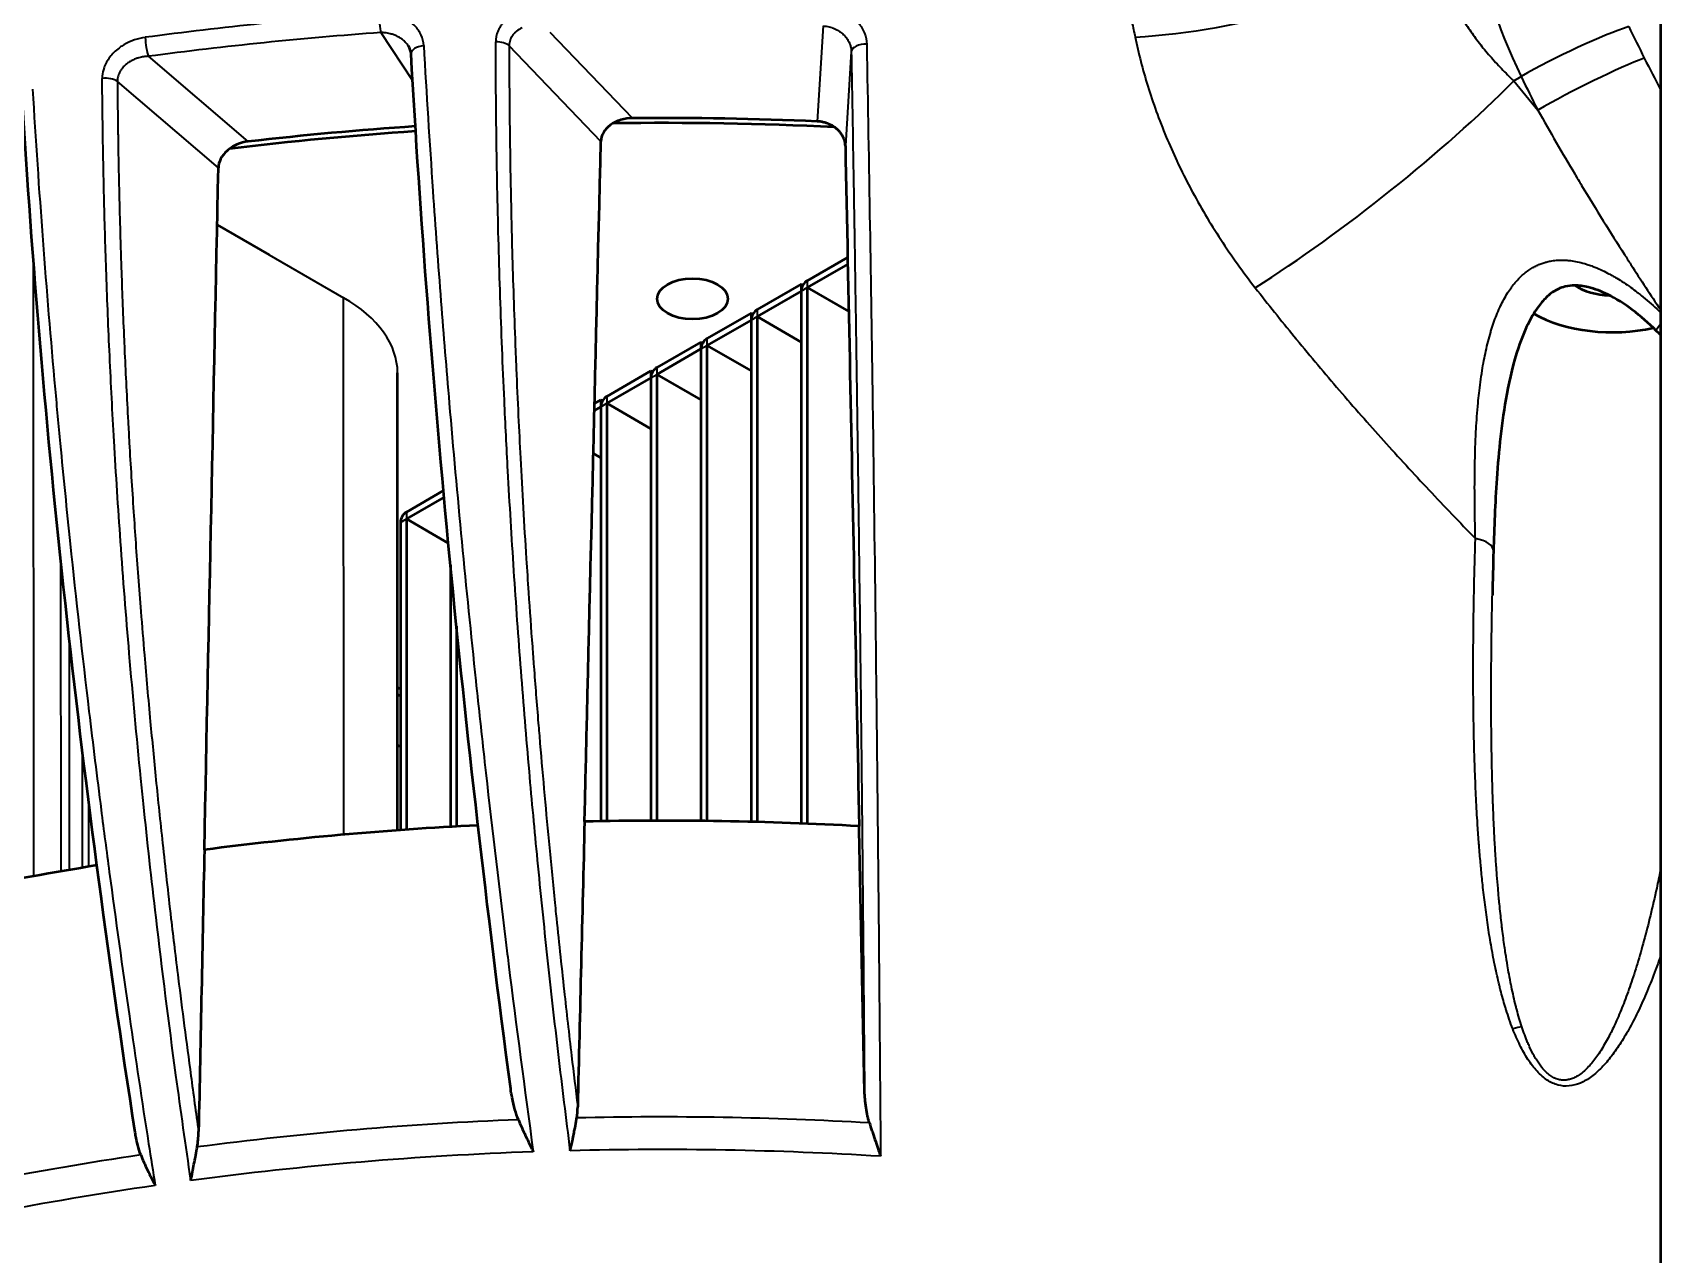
# Model space of a CAD drawing. Header units: millimetres. Extents: x 40 to 2195, y 40 to 1687.
# Drawn here: x 1616 to 1673.4, y 382.4 to 425.5 of the extents above; entities that cross this region are included whole.
import ezdxf

# ---------------------------------------------------------------- set-up
doc = ezdxf.new("R2010")
doc.units = ezdxf.units.MM
doc.header["$LTSCALE"] = 8
doc.layers.add('Visible (ISO)', color=7, linetype='Continuous', lineweight=50)
doc.layers.add('Visible Narrow (ISO)', color=7, linetype='Continuous', lineweight=35)

msp = doc.modelspace()

# ---------------------------------------------------------------- linework, layer by layer
at = {"layer": 'Visible (ISO)'}
for p, q in [((1673.427, 468.223), (1673.427, 349.98)), ((1629.247, 425.071), (1629.247, 425.071)), ((1632.754, 425.115), (1632.754, 425.115)), ((1622.503, 418.762), (1624.338, 417.703)), ((1644.747, 417.611), (1643.319, 416.787)), ((1644.752, 417.369), (1643.319, 416.542)), ((1643.107, 416.665), (1641.551, 415.767)), ((1643.107, 416.665), (1643.169, 416.629)), ((1643.107, 416.665), (1643.107, 416.42)), ((1643.319, 416.542), (1643.319, 397.625)), ((1643.319, 416.542), (1644.786, 415.696)), ((1643.107, 416.42), (1641.551, 415.522)), ((1643.107, 416.42), (1643.107, 397.634)), ((1641.339, 415.644), (1639.784, 414.746)), ((1641.339, 415.399), (1639.784, 414.501)), ((1641.339, 415.644), (1641.401, 415.608)), ((1641.339, 415.644), (1641.339, 415.399)), ((1641.339, 415.399), (1641.339, 397.69)), ((1641.551, 415.522), (1641.551, 397.684)), ((1641.551, 415.522), (1643.107, 414.623)), ((1639.572, 414.623), (1638.016, 413.725)), ((1639.572, 414.378), (1638.016, 413.48)), ((1639.572, 414.623), (1639.634, 414.588)), ((1639.572, 414.623), (1639.572, 414.378)), ((1639.572, 414.378), (1639.572, 397.722)), ((1639.784, 414.501), (1639.784, 397.719)), ((1639.784, 414.501), (1641.339, 413.603)), ((1637.804, 413.603), (1636.248, 412.705)), ((1637.804, 413.603), (1637.866, 413.567)), ((1637.804, 413.603), (1637.804, 413.358)), ((1628.869, 397.391), (1628.867, 413.533)), ((1637.804, 413.358), (1636.248, 412.46)), ((1637.804, 413.358), (1637.804, 397.729)), ((1638.016, 413.48), (1638.016, 397.729)), ((1638.016, 413.48), (1639.572, 412.582)), ((1636.036, 412.582), (1635.818, 412.456)), ((1636.036, 412.582), (1636.098, 412.546)), ((1636.036, 412.582), (1636.036, 412.337)), ((1636.248, 412.46), (1636.248, 397.715)), ((1636.248, 412.46), (1637.804, 411.562)), ((1636.036, 412.337), (1635.812, 412.208)), ((1636.036, 412.337), (1636.036, 397.712)), ((1635.776, 410.691), (1636.036, 410.541)), ((1630.486, 409.378), (1629.177, 408.622)), ((1630.507, 409.145), (1629.177, 408.377)), ((1628.965, 408.255), (1628.965, 397.398)), ((1629.177, 408.377), (1629.177, 397.414)), ((1629.177, 408.377), (1630.658, 407.522)), ((1630.733, 406.746), (1630.733, 397.514)), ((1667.497, 405.691), (1667.497, 405.692)), ((1666.837, 405.005), (1666.837, 405.005)), ((1630.945, 404.599), (1630.945, 397.526)), ((1666.834, 404.762), (1666.834, 404.762)), ((1666.822, 402.973), (1666.822, 402.973)), ((1628.868, 402.432), (1628.965, 402.376)), ((1628.868, 402.187), (1628.965, 402.131)), ((1628.868, 400.39), (1628.965, 400.335))]:
    msp.add_line(p, q, dxfattribs=at)
for centre, major_axis, ratio, start_param, end_param in [((1638.157, 383.597), (-81, 0), 0.57735, 4.776623, 6.218951), ((1638.157, 383.597), (-81, 0), 0.57735, 4.7792, 6.216374), ((1631.999, 426.856), (-3, 0), 0.57735, 1.789511, 1.78952), ((1629.843, 424.818), (-0.499, -0.028), 0.5344, 6.283169, 6.283192), ((1638.157, 379.514), (74.5, 0), 0.57735, 1.687328, 1.767566), ((1638.157, 379.514), (-74.2, 0), 0.57735, 4.629753, 4.735128), ((1638.157, 379.514), (74.5, 0), 0.57735, 1.496733, 1.584161), ((1638.157, 379.514), (-74.2, 0), 0.57735, 4.829246, 4.918952), ((1643.319, 416.542), (-0.15, -0.26), 0.57735, 3.926991, 5.497787), ((1671.745, 417.277), (1.75, 0), 0.57735, 3.852127, 4.644897), ((1641.551, 415.522), (-0.15, -0.26), 0.57735, 3.926991, 5.497787), ((1671.745, 417.277), (-4, 0), 0.57735, 0.798093, 1.937331), ((1639.784, 414.501), (-0.15, -0.26), 0.57735, 3.926991, 5.497787), ((1638.016, 413.48), (-0.15, -0.26), 0.57735, 3.926991, 5.497787), ((1636.248, 412.46), (-0.15, -0.26), 0.57735, 3.926991, 5.497787), ((1629.177, 408.377), (-0.15, -0.26), 0.57735, 3.926991, 5.497787), ((1638.157, 355.019), (-73.976, 0), 0.57735, 4.799725, 4.931878), ((1638.157, 355.019), (-73.976, 0), 0.57735, 4.617673, 4.748812), ((1638.157, 355.019), (-73.976, 0), 0.57735, 4.984729, 5.114321), ((1634.624, 388.496), (0.277, -1.797), 0.295629, 0.753126, 1.027143), ((1621.29, 387.401), (0.188, -1.763), 0.29771, 0.80234, 1.166311)]:
    msp.add_ellipse(centre, major_axis=major_axis, ratio=ratio, start_param=start_param, end_param=end_param, dxfattribs=at)
msp.add_ellipse((1639.273, 416.147), major_axis=(1.25, 0), ratio=0.57735, dxfattribs=at)
for points in [[(1629.344, 424.789), (1629.338, 424.887), (1629.306, 424.983), (1629.247, 425.071)], [(1632.858, 388.264), (1631.174, 400.948), (1629.993, 413.263), (1629.344, 424.789)], [(1619.608, 386.723), (1617.658, 399.384), (1616.317, 411.699), (1615.626, 423.257)], [(1635.464, 397.701), (1635.656, 405.703), (1635.848, 413.704), (1636.041, 421.704)], [(1644.667, 421.55), (1644.721, 418.869), (1644.83, 413.515), (1644.992, 405.511), (1645.1, 400.193), (1645.154, 397.538)], [(1622.05, 396.705), (1622.215, 404.726), (1622.379, 412.746), (1622.545, 420.766)], [(1673.427, 414.872), (1673.379, 414.922), (1673.33, 414.972), (1673.28, 415.021)], [(1667.536, 407.245), (1667.521, 406.729), (1667.508, 406.211), (1667.497, 405.692)], [(1635.464, 397.701), (1635.383, 394.346), (1635.302, 390.992), (1635.222, 387.637)], [(1645.341, 388.304), (1645.278, 391.382), (1645.216, 394.46), (1645.154, 397.538)], [(1622.05, 396.705), (1621.983, 393.389), (1621.915, 390.074), (1621.847, 386.758)]]:
    msp.add_open_spline(points, degree=3, dxfattribs=at)
for points, knots in [([(1637.162, 422.523), (1637.026, 422.522), (1636.88, 422.502), (1636.604, 422.418), (1636.475, 422.354), (1636.274, 422.205), (1636.187, 422.113), (1636.073, 421.913), (1636.044, 421.806), (1636.041, 421.704)], [0.4847069, 0.4847069, 0.4847069, 0.4847069, 0.5253456, 0.5253456, 0.5669203, 0.5669203, 0.6055635, 0.6055635, 0.6423957, 0.6423957, 0.6423957, 0.6423957]), ([(1644.667, 421.55), (1644.666, 421.587), (1644.662, 421.624), (1644.656, 421.662), (1644.649, 421.699), (1644.639, 421.735), (1644.626, 421.772), (1644.623, 421.783), (1644.618, 421.794), (1644.614, 421.805), (1644.601, 421.838), (1644.585, 421.871), (1644.566, 421.903), (1644.548, 421.935), (1644.527, 421.966), (1644.504, 421.996), (1644.494, 422.011), (1644.482, 422.025), (1644.47, 422.039), (1644.443, 422.071), (1644.413, 422.101), (1644.381, 422.13), (1644.349, 422.158), (1644.314, 422.185), (1644.278, 422.21), (1644.269, 422.216), (1644.259, 422.222), (1644.25, 422.228), (1644.215, 422.251), (1644.179, 422.271), (1644.141, 422.29), (1644.103, 422.309), (1644.064, 422.325), (1644.023, 422.34), (1644.007, 422.345), (1643.991, 422.351), (1643.974, 422.356), (1643.932, 422.369), (1643.889, 422.38), (1643.845, 422.388), (1643.801, 422.397), (1643.757, 422.403), (1643.713, 422.406), (1643.698, 422.407), (1643.684, 422.408), (1643.67, 422.409)], [0, 0, 0, 0, 0.086763, 0.086763, 0.086763, 0.173487, 0.173487, 0.173487, 0.2, 0.2, 0.2, 0.28071, 0.28071, 0.28071, 0.361441, 0.361441, 0.361441, 0.4, 0.4, 0.4, 0.488782, 0.488782, 0.488782, 0.577658, 0.577658, 0.577658, 0.6, 0.6, 0.6, 0.683235, 0.683235, 0.683235, 0.766497, 0.766497, 0.766497, 0.8, 0.8, 0.8, 0.886207, 0.886207, 0.886207, 0.972472, 0.972472, 0.972472, 1, 1, 1, 1]), ([(1623.592, 421.697), (1623.463, 421.682), (1623.326, 421.646), (1623.067, 421.535), (1622.947, 421.457), (1622.759, 421.288), (1622.679, 421.187), (1622.573, 420.976), (1622.547, 420.867), (1622.545, 420.766)], [0.4725199, 0.4725199, 0.4725199, 0.4725199, 0.5118607, 0.5118607, 0.5519318, 0.5519318, 0.5901793, 0.5901793, 0.6264655, 0.6264655, 0.6264655, 0.6264655]), ([(1673.28, 415.021), (1673.013, 415.288), (1672.729, 415.537), (1672.159, 415.964), (1671.872, 416.148), (1671.348, 416.408), (1671.112, 416.501), (1670.714, 416.596), (1670.552, 416.619), (1670.284, 416.618), (1670.175, 416.606), (1669.985, 416.56), (1669.902, 416.531), (1669.686, 416.43), (1669.554, 416.337), (1669.326, 416.129), (1669.225, 416.014), (1669.008, 415.725), (1668.899, 415.543), (1668.649, 415.059), (1668.524, 414.746), (1668.238, 413.893), (1668.108, 413.341), (1667.819, 411.787), (1667.719, 410.781), (1667.593, 408.929), (1667.56, 408.071), (1667.536, 407.245)], [0, 0, 0, 0, 0.113795, 0.113795, 0.218127, 0.218127, 0.298428, 0.298428, 0.352722, 0.352722, 0.390354, 0.390354, 0.420195, 0.420195, 0.470095, 0.470095, 0.515982, 0.515982, 0.579156, 0.579156, 0.679412, 0.679412, 0.850868, 0.850868, 1.164856, 1.164856, 1.444311, 1.444311, 1.444311, 1.444311]), ([(1645.517, 387.063), (1645.506, 387.1), (1645.495, 387.139), (1645.484, 387.178), (1645.474, 387.218), (1645.464, 387.259), (1645.454, 387.302), (1645.444, 387.345), (1645.435, 387.389), (1645.427, 387.436), (1645.418, 387.482), (1645.41, 387.53), (1645.402, 387.581), (1645.394, 387.631), (1645.387, 387.684), (1645.38, 387.739), (1645.373, 387.794), (1645.367, 387.851), (1645.362, 387.911), (1645.357, 387.971), (1645.352, 388.034), (1645.348, 388.099), (1645.345, 388.165), (1645.342, 388.233), (1645.341, 388.304)], [0, 0, 0, 0, 0.125, 0.125, 0.125, 0.25, 0.25, 0.25, 0.375, 0.375, 0.375, 0.5, 0.5, 0.5, 0.625, 0.625, 0.625, 0.75, 0.75, 0.75, 0.875, 0.875, 0.875, 1, 1, 1, 1]), ([(1633.13, 387.177), (1633.04, 387.392), (1632.964, 387.659), (1632.888, 388.059), (1632.871, 388.161), (1632.858, 388.264)], [0.000001, 0.000001, 0.000001, 0.000001, 0.0838858, 0.0838858, 0.1117908, 0.1117908, 0.1117908, 0.1117908]), ([(1633.13, 387.177), (1633.166, 387.089), (1633.206, 386.998), (1633.248, 386.903), (1633.259, 386.879), (1633.27, 386.855), (1633.281, 386.831), (1633.321, 386.744), (1633.363, 386.655), (1633.407, 386.563), (1633.424, 386.527), (1633.441, 386.491), (1633.458, 386.454), (1633.502, 386.363), (1633.547, 386.269), (1633.594, 386.173), (1633.614, 386.131), (1633.634, 386.088), (1633.655, 386.045)], [0, 0, 0, 0, 0.266065, 0.266065, 0.266065, 0.333333, 0.333333, 0.333333, 0.573643, 0.573643, 0.573643, 0.666667, 0.666667, 0.666667, 0.898779, 0.898779, 0.898779, 1, 1, 1, 1]), ([(1634.963, 386.084), (1634.976, 386.151), (1634.99, 386.216), (1635.018, 386.349), (1635.032, 386.417), (1635.047, 386.49), (1635.049, 386.498), (1635.066, 386.581), (1635.081, 386.654), (1635.107, 386.782), (1635.118, 386.837), (1635.149, 386.998), (1635.167, 387.101), (1635.185, 387.213), (1635.187, 387.227), (1635.19, 387.241)], [0, 0, 0, 0, 0.1519863, 0.1519863, 0.3148341, 0.3148341, 0.3333333, 0.3333333, 0.5207462, 0.5207462, 0.6666667, 0.6666667, 0.9581845, 0.9581845, 1, 1, 1, 1]), ([(1619.806, 385.937), (1619.723, 386.151), (1619.664, 386.396), (1619.619, 386.659), (1619.613, 386.691), (1619.608, 386.723)], [0.000001, 0.000001, 0.000001, 0.000001, 0.08585584, 0.08585584, 0.09755631, 0.09755631, 0.09755631, 0.09755631]), ([(1645.517, 387.063), (1645.544, 386.975), (1645.574, 386.883), (1645.606, 386.787), (1645.615, 386.76), (1645.624, 386.732), (1645.633, 386.705), (1645.667, 386.605), (1645.702, 386.502), (1645.739, 386.395), (1645.748, 386.368), (1645.757, 386.34), (1645.767, 386.313), (1645.799, 386.218), (1645.833, 386.12), (1645.867, 386.019), (1645.881, 385.976), (1645.896, 385.932), (1645.91, 385.888)], [0, 0, 0, 0, 0.259448, 0.259448, 0.259448, 0.333333, 0.333333, 0.333333, 0.599309, 0.599309, 0.599309, 0.666667, 0.666667, 0.666667, 0.899868, 0.899868, 0.899868, 1, 1, 1, 1]), ([(1621.575, 385.032), (1621.594, 385.139), (1621.613, 385.244), (1621.633, 385.346), (1621.64, 385.385), (1621.647, 385.424), (1621.655, 385.462), (1621.674, 385.562), (1621.693, 385.659), (1621.711, 385.753), (1621.718, 385.788), (1621.725, 385.822), (1621.732, 385.856), (1621.751, 385.957), (1621.77, 386.054), (1621.786, 386.147), (1621.791, 386.17), (1621.795, 386.193), (1621.799, 386.215)], [0, 0, 0, 0, 0.2408603, 0.2408603, 0.2408603, 0.3333333, 0.3333333, 0.3333333, 0.5761614, 0.5761614, 0.5761614, 0.6666667, 0.6666667, 0.6666667, 0.9339743, 0.9339743, 0.9339743, 1, 1, 1, 1]), ([(1619.806, 385.937), (1619.838, 385.854), (1619.874, 385.768), (1619.913, 385.68), (1619.924, 385.655), (1619.935, 385.63), (1619.947, 385.605), (1619.987, 385.516), (1620.031, 385.423), (1620.078, 385.328), (1620.091, 385.301), (1620.104, 385.273), (1620.118, 385.246), (1620.161, 385.159), (1620.206, 385.07), (1620.252, 384.979), (1620.273, 384.938), (1620.294, 384.898), (1620.315, 384.856)], [0, 0, 0, 0, 0.2608038, 0.2608038, 0.2608038, 0.3333333, 0.3333333, 0.3333333, 0.5927781, 0.5927781, 0.5927781, 0.6666667, 0.6666667, 0.6666667, 0.8981921, 0.8981921, 0.8981921, 1, 1, 1, 1])]:
    msp.add_open_spline(points, degree=3, knots=knots, dxfattribs=at)
at = {"layer": 'Visible Narrow (ISO)'}
for p, q in [((1643.883, 425.777), (1643.67, 422.409)), ((1628.276, 425.543), (1629.397, 423.856)), ((1636.041, 421.704), (1632.805, 425.075)), ((1637.162, 422.523), (1634.254, 425.551)), ((1623.592, 421.697), (1620.078, 424.705)), ((1644.877, 424.871), (1644.667, 421.55)), ((1668.252, 423.838), (1668.513, 423.989)), ((1622.545, 420.766), (1618.982, 423.816)), ((1624.338, 417.703), (1626.964, 416.186)), ((1616.014, 417.556), (1616.016, 395.772)), ((1643.107, 416.42), (1643.319, 416.542)), ((1643.319, 416.787), (1643.319, 416.542)), ((1626.966, 397.238), (1626.964, 416.186)), ((1641.339, 415.399), (1641.551, 415.522)), ((1641.551, 415.767), (1641.551, 415.522)), ((1639.784, 414.746), (1639.784, 414.501)), ((1639.572, 414.378), (1639.784, 414.501)), ((1638.016, 413.725), (1638.016, 413.48)), ((1637.804, 413.358), (1638.016, 413.48)), ((1636.036, 412.337), (1636.248, 412.46)), ((1636.248, 412.705), (1636.248, 412.46)), ((1629.177, 408.622), (1629.177, 408.377)), ((1628.965, 408.255), (1629.177, 408.377)), ((1616.979, 406.947), (1616.98, 395.942)), ((1617.282, 404.153), (1617.283, 395.994)), ((1617.739, 400.248), (1617.74, 396.07)), ((1617.964, 398.441), (1617.964, 396.107))]:
    msp.add_line(p, q, dxfattribs=at)
for centre, major_axis, ratio, start_param, end_param in [((1675.206, 426.146), (6, -10.392), 0.57735, 4.101524, 4.588912), ((1657.434, 430.939), (11.462, 2.338), 0.443229, 4.399445, 5.395627), ((1638.157, 379.903), (-80.834, 0), 0.57735, 4.835704, 4.93939), ((1628.276, 425.951), (-0.036, 0.499), 0.100431, 0.999915, 2.522515), ((1670.186, 424.528), (-2.699, -1.31), 0.100563, 3.76068, 5.331476), ((1698.523, 434.204), (23.5, -40.703), 0.57735, 4.588912, 4.615403), ((1620.078, 425.113), (-0.066, 0.496), 0.183752, 0.991235, 2.513809), ((1638.157, 379.514), (-80.334, 0), 0.57735, 4.835704, 4.93939), ((1629.843, 424.818), (-0.499, -0.028), 0.5344, 4.78607, 6.283171), ((1632.368, 424.946), (-0.5, -0.001), 0.531008, 3.647754, 4.783877), ((1645.376, 424.868), (-0.5, -0.009), 0.529589, 4.612865, 6.236185), ((1670.736, 423.417), (-2.678, -1.352), 0.079063, 3.759295, 5.330091), ((1618.567, 423.665), (-0.5, -0.004), 0.530893, 3.731669, 4.954767), ((1696.402, 432.979), (25, -43.301), 0.57735, 4.588912, 4.615403), ((1662.379, 421.395), (8.735, 6.909), 0.185678, 4.18942, 5.29444), ((1691.814, 427.037), (37.466, -37.381), 0.371274, 4.436431, 4.462409), ((1622.367, 413.533), (6.5, 0), 0.57735, 0.000048, 0.785247), ((1673.986, 415.729), (-0.706, -0.708), 0.088493, 5.531988, 6.283188), ((1666.537, 407.274), (1, -0.029), 0.457339, 0.000067, 1.216093), ((1667.832, 390.058), (0.933, 0.361), 0.187675, 0.64094, 1.072292), ((1638.157, 344.693), (73.756, 0), 0.57735, 1.639016, 1.794452), ((1638.157, 344.693), (73.756, 0), 0.57735, 1.470847, 1.611045), ((1638.157, 343.651), (73.567, 0), 0.57735, 1.632037, 1.79815), ((1638.157, 343.651), (73.567, 0), 0.57735, 1.465214, 1.614235), ((1638.157, 344.693), (73.756, 0), 0.57735, 1.822247, 1.977312), ((1638.157, 343.651), (73.567, 0), 0.57735, 1.815777, 1.981486)]:
    msp.add_ellipse(centre, major_axis=major_axis, ratio=ratio, start_param=start_param, end_param=end_param, dxfattribs=at)
for points, knots in [([(1653.952, 429.464), (1654.024, 429.169), (1654.093, 428.879), (1654.161, 428.594), (1654.231, 428.301), (1654.299, 428.013), (1654.365, 427.731), (1654.387, 427.634), (1654.41, 427.538), (1654.432, 427.442), (1654.441, 427.403), (1654.45, 427.364), (1654.459, 427.325), (1654.504, 427.134), (1654.547, 426.945), (1654.59, 426.759), (1654.633, 426.571), (1654.675, 426.385), (1654.716, 426.201), (1654.758, 426.014), (1654.798, 425.829), (1654.837, 425.647), (1654.856, 425.559), (1654.874, 425.472), (1654.892, 425.386)], [0, 0, 0, 0, 0.1978995, 0.1978995, 0.1978995, 0.4014458, 0.4014458, 0.4014458, 0.471292, 0.471292, 0.471292, 0.5, 0.5, 0.5, 0.6406281, 0.6406281, 0.6406281, 0.78329, 0.78329, 0.78329, 0.9295382, 0.9295382, 0.9295382, 1, 1, 1, 1]), ([(1665.474, 428.475), (1665.503, 428.321), (1665.537, 428.167), (1665.578, 428.011), (1665.613, 427.876), (1665.654, 427.739), (1665.699, 427.603), (1665.706, 427.583), (1665.712, 427.563), (1665.719, 427.544), (1665.759, 427.428), (1665.802, 427.312), (1665.849, 427.195), (1665.865, 427.154), (1665.883, 427.113), (1665.9, 427.072), (1665.967, 426.914), (1666.042, 426.754), (1666.124, 426.594), (1666.205, 426.434), (1666.295, 426.273), (1666.39, 426.113), (1666.486, 425.953), (1666.589, 425.794), (1666.697, 425.636), (1666.806, 425.479), (1666.92, 425.323), (1667.039, 425.169), (1667.159, 425.016), (1667.284, 424.864), (1667.414, 424.714), (1667.544, 424.564), (1667.68, 424.416), (1667.819, 424.27), (1667.959, 424.124), (1668.104, 423.98), (1668.252, 423.838)], [0, 0, 0, 0, 0.1, 0.1, 0.1, 0.187444, 0.187444, 0.187444, 0.2, 0.2, 0.2, 0.273889, 0.273889, 0.273889, 0.3, 0.3, 0.3, 0.4, 0.4, 0.4, 0.5, 0.5, 0.5, 0.6, 0.6, 0.6, 0.7, 0.7, 0.7, 0.8, 0.8, 0.8, 0.9, 0.9, 0.9, 1, 1, 1, 1]), ([(1632.969, 426.225), (1632.963, 426.222), (1632.957, 426.218), (1632.918, 426.193), (1632.886, 426.171), (1632.825, 426.126), (1632.796, 426.103), (1632.739, 426.055), (1632.712, 426.03), (1632.662, 425.981), (1632.639, 425.956), (1632.609, 425.922), (1632.601, 425.912), (1632.567, 425.87), (1632.542, 425.837), (1632.496, 425.769), (1632.475, 425.733), (1632.436, 425.66), (1632.419, 425.623), (1632.398, 425.569), (1632.391, 425.553), (1632.376, 425.508), (1632.368, 425.479), (1632.354, 425.422), (1632.348, 425.393), (1632.339, 425.335), (1632.336, 425.307), (1632.332, 425.256), (1632.332, 425.233), (1632.332, 425.211)], [0, 0, 0, 0, 0.0139116, 0.0139116, 0.093767, 0.093767, 0.174118, 0.174118, 0.2563804, 0.2563804, 0.3333333, 0.3333333, 0.3633831, 0.3633831, 0.4607658, 0.4607658, 0.5637162, 0.5637162, 0.6666667, 0.6666667, 0.7123927, 0.7123927, 0.7896575, 0.7896575, 0.8668837, 0.8668837, 0.9424338, 0.9424338, 1, 1, 1, 1]), ([(1633.262, 425.713), (1633.188, 425.679), (1633.123, 425.638), (1633.066, 425.593), (1633.045, 425.576), (1633.026, 425.559), (1633.008, 425.541), (1632.982, 425.516), (1632.959, 425.491), (1632.938, 425.464), (1632.917, 425.437), (1632.899, 425.409), (1632.883, 425.38), (1632.872, 425.361), (1632.863, 425.342), (1632.854, 425.323), (1632.841, 425.293), (1632.831, 425.262), (1632.823, 425.231), (1632.815, 425.2), (1632.81, 425.168), (1632.807, 425.136), (1632.805, 425.116), (1632.804, 425.096), (1632.805, 425.075)], [0, 0, 0, 0, 0.2436496, 0.2436496, 0.2436496, 0.3333333, 0.3333333, 0.3333333, 0.4576225, 0.4576225, 0.4576225, 0.5846022, 0.5846022, 0.5846022, 0.6666667, 0.6666667, 0.6666667, 0.7934891, 0.7934891, 0.7934891, 0.9203397, 0.9203397, 0.9203397, 1, 1, 1, 1]), ([(1643.883, 425.777), (1643.956, 425.773), (1644.028, 425.763), (1644.129, 425.738), (1644.159, 425.729), (1644.195, 425.717), (1644.201, 425.715), (1644.27, 425.691), (1644.331, 425.663), (1644.414, 425.616), (1644.439, 425.6), (1644.48, 425.572), (1644.496, 425.561), (1644.555, 425.516), (1644.596, 425.479), (1644.65, 425.421), (1644.667, 425.402), (1644.703, 425.358), (1644.721, 425.333), (1644.767, 425.263), (1644.792, 425.217), (1644.817, 425.159), (1644.821, 425.149), (1644.84, 425.098), (1644.852, 425.058), (1644.871, 424.969), (1644.876, 424.92), (1644.877, 424.871)], [0, 0, 0, 0, 0.1405359, 0.1405359, 0.2, 0.2, 0.2127998, 0.2127998, 0.3419173, 0.3419173, 0.4, 0.4, 0.4390238, 0.4390238, 0.5483751, 0.5483751, 0.6, 0.6, 0.6653866, 0.6653866, 0.7756489, 0.7756489, 0.8, 0.8, 0.8914016, 0.8914016, 1, 1, 1, 1]), ([(1619.965, 425.375), (1619.832, 425.357), (1619.705, 425.327), (1619.545, 425.272), (1619.506, 425.258), (1619.35, 425.193), (1619.236, 425.132), (1619.1, 425.042), (1619.069, 425.02), (1618.911, 424.901), (1618.801, 424.791), (1618.625, 424.557), (1618.558, 424.433), (1618.477, 424.209), (1618.456, 424.109), (1618.446, 423.979), (1618.445, 423.951), (1618.445, 423.922)], [0, 0, 0, 0, 0.1509558, 0.1509558, 0.2, 0.2, 0.3529014, 0.3529014, 0.4, 0.4, 0.6, 0.6, 0.8, 0.8, 0.9563242, 0.9563242, 1, 1, 1, 1]), ([(1629.247, 425.071), (1629.247, 425.072), (1629.246, 425.073), (1629.221, 425.111), (1629.194, 425.146), (1629.159, 425.184), (1629.155, 425.188), (1629.124, 425.221), (1629.095, 425.248), (1629.033, 425.3), (1629, 425.324), (1628.947, 425.358), (1628.928, 425.37), (1628.873, 425.401), (1628.836, 425.42), (1628.759, 425.454), (1628.719, 425.469), (1628.655, 425.489), (1628.632, 425.496), (1628.544, 425.518), (1628.479, 425.53), (1628.367, 425.541), (1628.322, 425.543), (1628.276, 425.543)], [0.2925146, 0.2925146, 0.2925146, 0.2925146, 0.2946861, 0.2946861, 0.3879323, 0.3879323, 0.4, 0.4, 0.4794191, 0.4794191, 0.5586299, 0.5586299, 0.6, 0.6, 0.6777073, 0.6777073, 0.7553549, 0.7553549, 0.8, 0.8, 0.9187986, 0.9187986, 1, 1, 1, 1]), ([(1629.791, 425.082), (1629.887, 423.387), (1629.994, 421.679), (1630.201, 418.663), (1630.296, 417.361), (1630.49, 414.863), (1630.587, 413.668), (1630.828, 410.847), (1630.975, 409.215), (1631.288, 405.946), (1631.453, 404.31), (1631.728, 401.713), (1631.832, 400.757), (1631.953, 399.674), (1631.967, 399.548), (1632.214, 397.34), (1632.462, 395.247), (1632.743, 392.989), (1632.762, 392.835), (1633.058, 390.481), (1633.349, 388.268), (1633.655, 386.045)], [0, 0, 0, 0, 0.1369157, 0.1369157, 0.2398979, 0.2398979, 0.3333333, 0.3333333, 0.4595686, 0.4595686, 0.5846852, 0.5846852, 0.6571523, 0.6571523, 0.6666667, 0.6666667, 0.8240432, 0.8240432, 0.8355255, 0.8355255, 1, 1, 1, 1]), ([(1634.963, 386.084), (1634.818, 387.219), (1634.679, 388.351), (1634.411, 390.62), (1634.283, 391.757), (1634.036, 394.045), (1633.918, 395.195), (1633.705, 397.388), (1633.608, 398.431), (1633.412, 400.658), (1633.315, 401.841), (1633.133, 404.202), (1633.049, 405.38), (1632.894, 407.732), (1632.824, 408.906), (1632.715, 410.906), (1632.674, 411.734), (1632.579, 413.785), (1632.53, 415.005), (1632.449, 417.437), (1632.416, 418.65), (1632.365, 421.069), (1632.348, 422.275), (1632.335, 424.055), (1632.332, 424.634), (1632.332, 425.211)], [0, 0, 0, 0, 0.0839647, 0.0839647, 0.1686984, 0.1686984, 0.2548269, 0.2548269, 0.3333333, 0.3333333, 0.4228184, 0.4228184, 0.5125096, 0.5125096, 0.6026181, 0.6026181, 0.6666667, 0.6666667, 0.7618118, 0.7618118, 0.8573544, 0.8573544, 0.9535085, 0.9535085, 1, 1, 1, 1]), ([(1632.805, 425.075), (1632.806, 424.4), (1632.809, 423.702), (1632.818, 422.641), (1632.822, 422.293), (1632.827, 421.921), (1632.827, 421.901), (1632.833, 421.43), (1632.84, 420.971), (1632.857, 420.044), (1632.867, 419.577), (1632.882, 418.908), (1632.887, 418.715), (1632.896, 418.352), (1632.9, 418.184), (1632.919, 417.492), (1632.934, 416.959), (1632.97, 415.868), (1632.989, 415.31), (1633.024, 414.39), (1633.039, 414.037), (1633.076, 413.136), (1633.101, 412.58), (1633.151, 411.525), (1633.176, 411.027), (1633.232, 409.949), (1633.264, 409.366), (1633.333, 408.184), (1633.369, 407.586), (1633.434, 406.584), (1633.46, 406.188), (1633.529, 405.16), (1633.574, 404.519), (1633.64, 403.635), (1633.657, 403.405), (1633.724, 402.522), (1633.777, 401.856), (1633.852, 400.938), (1633.872, 400.699), (1633.943, 399.855), (1633.997, 399.242), (1634.107, 398.012), (1634.164, 397.397), (1634.285, 396.138), (1634.348, 395.494), (1634.428, 394.706), (1634.442, 394.575), (1634.546, 393.559), (1634.643, 392.651), (1634.828, 390.971), (1634.916, 390.207), (1635.076, 388.84), (1635.148, 388.243), (1635.222, 387.637)], [0, 0, 0, 0, 0.0846276, 0.0846276, 0.125, 0.125, 0.1272854, 0.1272854, 0.1789618, 0.1789618, 0.2296217, 0.2296217, 0.25, 0.25, 0.2675178, 0.2675178, 0.3212589, 0.3212589, 0.375, 0.375, 0.4077379, 0.4077379, 0.4573762, 0.4573762, 0.5, 0.5, 0.5479617, 0.5479617, 0.5950212, 0.5950212, 0.625, 0.625, 0.6718697, 0.6718697, 0.6881763, 0.6881763, 0.7339947, 0.7339947, 0.75, 0.75, 0.7899449, 0.7899449, 0.8284488, 0.8284488, 0.8672804, 0.8672804, 0.875, 0.875, 0.9268199, 0.9268199, 0.9684977, 0.9684977, 1, 1, 1, 1]), ([(1645.421, 425.132), (1645.46, 423.021), (1645.496, 420.885), (1645.564, 416.679), (1645.596, 414.611), (1645.629, 412.278), (1645.633, 412.033), (1645.673, 409.168), (1645.707, 406.518), (1645.756, 402.373), (1645.773, 400.899), (1645.805, 397.874), (1645.821, 396.323), (1645.864, 391.832), (1645.888, 388.873), (1645.91, 385.888)], [0, 0, 0, 0, 0.171092, 0.171092, 0.333333, 0.333333, 0.352335, 0.352335, 0.555486, 0.555486, 0.666667, 0.666667, 0.782415, 0.782415, 1, 1, 1, 1]), ([(1654.892, 425.386), (1654.951, 425.101), (1655.018, 424.813), (1655.092, 424.524), (1655.167, 424.235), (1655.25, 423.943), (1655.34, 423.649), (1655.431, 423.356), (1655.53, 423.06), (1655.639, 422.761), (1655.747, 422.462), (1655.864, 422.16), (1655.991, 421.856), (1656.107, 421.577), (1656.231, 421.296), (1656.362, 421.016), (1656.375, 420.99), (1656.387, 420.964), (1656.399, 420.938), (1656.536, 420.648), (1656.681, 420.36), (1656.832, 420.073), (1656.841, 420.056), (1656.85, 420.039), (1656.859, 420.022), (1657.02, 419.719), (1657.189, 419.419), (1657.364, 419.122), (1657.54, 418.825), (1657.723, 418.53), (1657.912, 418.24), (1658.102, 417.949), (1658.299, 417.661), (1658.501, 417.378), (1658.704, 417.094), (1658.913, 416.815), (1659.128, 416.539)], [0, 0, 0, 0, 0.1, 0.1, 0.1, 0.2, 0.2, 0.2, 0.3, 0.3, 0.3, 0.4, 0.4, 0.4, 0.491489, 0.491489, 0.491489, 0.5, 0.5, 0.5, 0.594396, 0.594396, 0.594396, 0.6, 0.6, 0.6, 0.7, 0.7, 0.7, 0.8, 0.8, 0.8, 0.9, 0.9, 0.9, 1, 1, 1, 1]), ([(1620.078, 424.705), (1620.022, 424.703), (1619.968, 424.698), (1619.915, 424.69), (1619.856, 424.681), (1619.799, 424.669), (1619.743, 424.653), (1619.734, 424.651), (1619.725, 424.648), (1619.715, 424.645), (1619.671, 424.632), (1619.629, 424.617), (1619.587, 424.6), (1619.546, 424.583), (1619.506, 424.564), (1619.468, 424.543), (1619.446, 424.531), (1619.425, 424.519), (1619.404, 424.506), (1619.367, 424.483), (1619.332, 424.458), (1619.299, 424.432), (1619.267, 424.406), (1619.236, 424.378), (1619.208, 424.35), (1619.195, 424.336), (1619.182, 424.322), (1619.169, 424.307), (1619.167, 424.304), (1619.164, 424.302), (1619.162, 424.299), (1619.138, 424.27), (1619.116, 424.24), (1619.096, 424.209), (1619.074, 424.175), (1619.055, 424.139), (1619.039, 424.103), (1619.035, 424.092), (1619.031, 424.082), (1619.027, 424.072), (1619.024, 424.064), (1619.021, 424.055), (1619.018, 424.047), (1619.01, 424.023), (1619.003, 423.998), (1618.997, 423.973), (1618.99, 423.939), (1618.985, 423.906), (1618.983, 423.872), (1618.982, 423.853), (1618.981, 423.835), (1618.982, 423.816)], [0, 0, 0, 0, 0.087236, 0.087236, 0.087236, 0.183835, 0.183835, 0.183835, 0.2, 0.2, 0.2, 0.2773774, 0.2773774, 0.2773774, 0.3551406, 0.3551406, 0.3551406, 0.4, 0.4, 0.4, 0.4801377, 0.4801377, 0.4801377, 0.5608742, 0.5608742, 0.5608742, 0.6, 0.6, 0.6, 0.6076529, 0.6076529, 0.6076529, 0.6863118, 0.6863118, 0.6863118, 0.7747554, 0.7747554, 0.7747554, 0.8, 0.8, 0.8, 0.8193634, 0.8193634, 0.8193634, 0.8783285, 0.8783285, 0.8783285, 0.9566331, 0.9566331, 0.9566331, 1, 1, 1, 1]), ([(1644.877, 424.871), (1644.887, 424.309), (1644.897, 423.744), (1644.917, 422.607), (1644.927, 422.037), (1644.946, 420.893), (1644.956, 420.32), (1644.971, 419.407), (1644.976, 419.068), (1644.983, 418.646), (1644.985, 418.564), (1644.993, 418.049), (1645, 417.617), (1645.013, 416.75), (1645.02, 416.316), (1645.033, 415.444), (1645.04, 415.006), (1645.053, 414.127), (1645.059, 413.686), (1645.07, 412.96), (1645.074, 412.679), (1645.082, 412.119), (1645.086, 411.842), (1645.099, 410.858), (1645.109, 410.139), (1645.129, 408.682), (1645.138, 407.944), (1645.156, 406.552), (1645.164, 405.904), (1645.179, 404.713), (1645.185, 404.176), (1645.199, 403.021), (1645.206, 402.4), (1645.22, 401.15), (1645.227, 400.52), (1645.24, 399.254), (1645.247, 398.618), (1645.257, 397.688), (1645.259, 397.398), (1645.271, 396.273), (1645.279, 395.431), (1645.294, 393.768), (1645.302, 392.947), (1645.316, 391.299), (1645.323, 390.472), (1645.334, 389.194), (1645.337, 388.75), (1645.341, 388.304)], [0, 0, 0, 0, 0.055741, 0.055741, 0.111423, 0.111423, 0.167102, 0.167102, 0.2, 0.2, 0.207987, 0.207987, 0.249954, 0.249954, 0.291748, 0.291748, 0.333321, 0.333321, 0.374375, 0.374375, 0.4, 0.4, 0.424847, 0.424847, 0.487159, 0.487159, 0.548355, 0.548355, 0.6, 0.6, 0.641357, 0.641357, 0.687834, 0.687834, 0.733887, 0.733887, 0.779464, 0.779464, 0.8, 0.8, 0.858917, 0.858917, 0.915152, 0.915152, 0.970724, 0.970724, 1, 1, 1, 1]), ([(1621.575, 385.032), (1621.392, 386.274), (1621.216, 387.513), (1621.048, 388.748), (1620.795, 390.612), (1620.56, 392.468), (1620.344, 394.316), (1620.187, 395.658), (1620.039, 396.996), (1619.901, 398.33), (1619.87, 398.627), (1619.84, 398.925), (1619.81, 399.222), (1619.662, 400.696), (1619.526, 402.165), (1619.402, 403.627), (1619.289, 404.952), (1619.186, 406.271), (1619.093, 407.584), (1619.009, 408.773), (1618.933, 409.956), (1618.866, 411.135), (1618.862, 411.2), (1618.858, 411.264), (1618.854, 411.329), (1618.797, 412.331), (1618.746, 413.328), (1618.701, 414.322), (1618.657, 415.28), (1618.619, 416.235), (1618.586, 417.186), (1618.557, 418.05), (1618.532, 418.91), (1618.511, 419.767), (1618.492, 420.549), (1618.477, 421.327), (1618.465, 422.104), (1618.456, 422.711), (1618.45, 423.318), (1618.445, 423.922)], [0, 0, 0, 0, 0.0925295, 0.0925295, 0.0925295, 0.2320294, 0.2320294, 0.2320294, 0.3333333, 0.3333333, 0.3333333, 0.3559258, 0.3559258, 0.3559258, 0.4680888, 0.4680888, 0.4680888, 0.5696674, 0.5696674, 0.5696674, 0.6616107, 0.6616107, 0.6616107, 0.6666667, 0.6666667, 0.6666667, 0.7448396, 0.7448396, 0.7448396, 0.8202396, 0.8202396, 0.8202396, 0.8887044, 0.8887044, 0.8887044, 0.9511157, 0.9511157, 0.9511157, 1, 1, 1, 1]), ([(1615.988, 423.541), (1616.093, 421.78), (1616.214, 420.005), (1616.48, 416.476), (1616.625, 414.724), (1616.841, 412.321), (1616.901, 411.681), (1617.074, 409.865), (1617.192, 408.684), (1617.52, 405.54), (1617.741, 403.568), (1618.116, 400.432), (1618.259, 399.276), (1618.501, 397.386), (1618.597, 396.653), (1618.92, 394.231), (1619.156, 392.536), (1619.621, 389.338), (1619.848, 387.837), (1620.159, 385.84), (1620.236, 385.349), (1620.315, 384.856)], [0, 0, 0, 0, 0.143534, 0.143534, 0.282929, 0.282929, 0.333333, 0.333333, 0.425697, 0.425697, 0.578184, 0.578184, 0.666667, 0.666667, 0.72245, 0.72245, 0.850689, 0.850689, 0.963275, 0.963275, 1, 1, 1, 1]), ([(1618.982, 423.816), (1618.986, 423.236), (1618.992, 422.631), (1619.002, 422.002), (1619.002, 421.945), (1619.003, 421.889), (1619.004, 421.832), (1619.01, 421.444), (1619.017, 421.048), (1619.025, 420.641), (1619.032, 420.324), (1619.039, 420), (1619.047, 419.67), (1619.058, 419.224), (1619.07, 418.766), (1619.084, 418.294), (1619.094, 417.969), (1619.104, 417.637), (1619.115, 417.299), (1619.118, 417.232), (1619.12, 417.165), (1619.122, 417.097), (1619.149, 416.33), (1619.18, 415.529), (1619.216, 414.689), (1619.223, 414.541), (1619.23, 414.391), (1619.237, 414.24), (1619.272, 413.463), (1619.312, 412.654), (1619.358, 411.81), (1619.372, 411.563), (1619.386, 411.314), (1619.4, 411.061), (1619.445, 410.28), (1619.495, 409.47), (1619.551, 408.628), (1619.576, 408.264), (1619.601, 407.895), (1619.627, 407.519), (1619.682, 406.743), (1619.742, 405.941), (1619.808, 405.111), (1619.848, 404.608), (1619.89, 404.095), (1619.934, 403.572), (1619.999, 402.813), (1620.068, 402.031), (1620.143, 401.226), (1620.205, 400.559), (1620.271, 399.877), (1620.341, 399.178), (1620.414, 398.45), (1620.492, 397.703), (1620.574, 396.938), (1620.667, 396.08), (1620.766, 395.198), (1620.872, 394.284), (1620.953, 393.598), (1621.037, 392.894), (1621.127, 392.169), (1621.264, 391.07), (1621.412, 389.924), (1621.574, 388.731), (1621.661, 388.086), (1621.752, 387.429), (1621.847, 386.758)], [0, 0, 0, 0, 0.083416, 0.083416, 0.083416, 0.090909, 0.090909, 0.090909, 0.141958, 0.141958, 0.141958, 0.181818, 0.181818, 0.181818, 0.235615, 0.235615, 0.235615, 0.272727, 0.272727, 0.272727, 0.28009, 0.28009, 0.28009, 0.363636, 0.363636, 0.363636, 0.378429, 0.378429, 0.378429, 0.454545, 0.454545, 0.454545, 0.476766, 0.476766, 0.476766, 0.545455, 0.545455, 0.545455, 0.575102, 0.575102, 0.575102, 0.636364, 0.636364, 0.636364, 0.673446, 0.673446, 0.673446, 0.727273, 0.727273, 0.727273, 0.771819, 0.771819, 0.771819, 0.818182, 0.818182, 0.818182, 0.870105, 0.870105, 0.870105, 0.909091, 0.909091, 0.909091, 0.968118, 0.968118, 0.968118, 1, 1, 1, 1]), ([(1669.098, 422.806), (1669.536, 422.031), (1669.971, 421.281), (1670.401, 420.558), (1670.483, 420.42), (1670.565, 420.284), (1670.646, 420.149), (1671.157, 419.3), (1671.659, 418.491), (1672.156, 417.713), (1672.232, 417.593), (1672.308, 417.475), (1672.384, 417.357), (1672.736, 416.811), (1673.084, 416.281), (1673.427, 415.768)], [0.0000003, 0.0000003, 0.0000003, 0.0000003, 0.2801162, 0.2801162, 0.2801162, 0.3333333, 0.3333333, 0.3333333, 0.6666667, 0.6666667, 0.6666667, 0.7178767, 0.7178767, 0.7178767, 0.9549364, 0.9549364, 0.9549364, 0.9549364]), ([(1666.896, 407.692), (1666.892, 407.867), (1666.889, 408.041), (1666.883, 408.367), (1666.88, 408.519), (1666.876, 408.845), (1666.874, 409.019), (1666.873, 409.205), (1666.873, 409.22), (1666.872, 409.405), (1666.872, 409.574), (1666.874, 409.884), (1666.875, 410.025), (1666.88, 410.335), (1666.883, 410.502), (1666.892, 410.847), (1666.899, 411.024), (1666.911, 411.315), (1666.917, 411.431), (1666.932, 411.696), (1666.941, 411.843), (1666.964, 412.152), (1666.977, 412.313), (1667.003, 412.587), (1667.015, 412.702), (1667.042, 412.946), (1667.058, 413.075), (1667.094, 413.342), (1667.114, 413.48), (1667.156, 413.735), (1667.176, 413.854), (1667.22, 414.083), (1667.243, 414.194), (1667.292, 414.417), (1667.318, 414.528), (1667.375, 414.75), (1667.405, 414.86), (1667.441, 414.981), (1667.444, 414.993), (1667.477, 415.1), (1667.507, 415.193), (1667.571, 415.379), (1667.605, 415.473), (1667.678, 415.657), (1667.717, 415.748), (1667.768, 415.859), (1667.778, 415.881), (1667.825, 415.98), (1667.863, 416.054), (1667.945, 416.204), (1667.989, 416.28), (1668.079, 416.422), (1668.123, 416.488), (1668.191, 416.58), (1668.212, 416.609), (1668.278, 416.692), (1668.322, 416.745), (1668.447, 416.883), (1668.529, 416.962), (1668.668, 417.078), (1668.723, 417.119), (1668.827, 417.191), (1668.875, 417.222), (1668.97, 417.276), (1669.015, 417.3), (1669.108, 417.344), (1669.155, 417.364), (1669.25, 417.4), (1669.298, 417.417), (1669.362, 417.435), (1669.376, 417.439), (1669.442, 417.457), (1669.494, 417.469), (1669.616, 417.491), (1669.688, 417.5), (1669.829, 417.512), (1669.899, 417.514), (1670.01, 417.513), (1670.05, 417.512), (1670.145, 417.506), (1670.2, 417.501), (1670.333, 417.485), (1670.412, 417.471), (1670.579, 417.437), (1670.666, 417.414), (1670.796, 417.376), (1670.837, 417.363), (1670.934, 417.331), (1670.99, 417.311), (1671.135, 417.256), (1671.225, 417.218), (1671.399, 417.139), (1671.481, 417.099), (1671.617, 417.028), (1671.669, 417), (1671.775, 416.94), (1671.829, 416.909), (1671.965, 416.827), (1672.048, 416.775), (1672.214, 416.665), (1672.298, 416.607), (1672.455, 416.494), (1672.528, 416.44), (1672.651, 416.345), (1672.702, 416.305), (1672.846, 416.19), (1672.939, 416.112), (1673.122, 415.954), (1673.212, 415.873), (1673.344, 415.75), (1673.385, 415.71), (1673.427, 415.67)], [0.0000016, 0.0000016, 0.0000016, 0.0000016, 0.0220675, 0.0220675, 0.0417193, 0.0417193, 0.0646975, 0.0646975, 0.0666667, 0.0666667, 0.089616, 0.089616, 0.1093649, 0.1093649, 0.1333333, 0.1333333, 0.1594902, 0.1594902, 0.1770624, 0.1770624, 0.2, 0.2, 0.2257776, 0.2257776, 0.244771, 0.244771, 0.2666667, 0.2666667, 0.2908389, 0.2908389, 0.3124572, 0.3124572, 0.3333333, 0.3333333, 0.3551162, 0.3551162, 0.3775748, 0.3775748, 0.3801631, 0.3801631, 0.4, 0.4, 0.4208971, 0.4208971, 0.4423502, 0.4423502, 0.4478411, 0.4478411, 0.4666667, 0.4666667, 0.4873229, 0.4873229, 0.5066273, 0.5066273, 0.5155632, 0.5155632, 0.5333333, 0.5333333, 0.5639291, 0.5639291, 0.5832801, 0.5832801, 0.6, 0.6, 0.6153232, 0.6153232, 0.6306977, 0.6306977, 0.6461325, 0.6461325, 0.6506969, 0.6506969, 0.6666667, 0.6666667, 0.6877036, 0.6877036, 0.7075409, 0.7075409, 0.7185191, 0.7185191, 0.7333333, 0.7333333, 0.7539444, 0.7539444, 0.776061, 0.776061, 0.7863325, 0.7863325, 0.8, 0.8, 0.8218824, 0.8218824, 0.8416558, 0.8416558, 0.8540119, 0.8540119, 0.8666667, 0.8666667, 0.8857021, 0.8857021, 0.9050732, 0.9050732, 0.9216397, 0.9216397, 0.9333333, 0.9333333, 0.9546473, 0.9546473, 0.9753436, 0.9753436, 0.9850039, 0.9850039, 0.9850039, 0.9850039]), ([(1659.128, 416.539), (1659.58, 415.96), (1660.04, 415.384), (1660.508, 414.812), (1660.534, 414.78), (1660.56, 414.748), (1660.586, 414.717), (1661.081, 414.113), (1661.586, 413.514), (1662.097, 412.919), (1662.609, 412.324), (1663.129, 411.733), (1663.656, 411.148), (1664.183, 410.562), (1664.717, 409.981), (1665.257, 409.405), (1665.797, 408.83), (1666.344, 408.259), (1666.896, 407.692)], [0, 0, 0, 0, 0.189479, 0.189479, 0.189479, 0.2, 0.2, 0.2, 0.4, 0.4, 0.4, 0.6, 0.6, 0.6, 0.8, 0.8, 0.8, 1, 1, 1, 1]), ([(1668.218, 390.384), (1668.13, 390.61), (1668.054, 390.834), (1667.973, 391.09), (1667.961, 391.129), (1667.89, 391.365), (1667.836, 391.558), (1667.773, 391.804), (1667.759, 391.859), (1667.689, 392.145), (1667.638, 392.373), (1667.588, 392.611), (1667.586, 392.623), (1667.535, 392.873), (1667.49, 393.108), (1667.408, 393.581), (1667.37, 393.817), (1667.3, 394.291), (1667.268, 394.528), (1667.208, 394.997), (1667.182, 395.229), (1667.135, 395.658), (1667.115, 395.855), (1667.093, 396.093), (1667.09, 396.13), (1667.068, 396.364), (1667.051, 396.566), (1667.031, 396.82), (1667.027, 396.864), (1667.008, 397.119), (1666.992, 397.337), (1666.974, 397.618), (1666.971, 397.67), (1666.95, 398.01), (1666.933, 398.313), (1666.902, 398.946), (1666.889, 399.276), (1666.867, 399.905), (1666.858, 400.2), (1666.849, 400.565), (1666.848, 400.624), (1666.84, 400.985), (1666.835, 401.297), (1666.83, 401.692), (1666.829, 401.766), (1666.825, 402.153), (1666.823, 402.476), (1666.822, 402.907), (1666.822, 403.005), (1666.822, 403.446), (1666.824, 403.801), (1666.828, 404.276), (1666.829, 404.383), (1666.834, 404.829), (1666.839, 405.178), (1666.848, 405.696), (1666.851, 405.855), (1666.866, 406.549), (1666.88, 407.109), (1666.896, 407.692)], [0, 0, 0, 0, 0.0472192, 0.0472192, 0.0555556, 0.0555556, 0.0986175, 0.0986175, 0.1111111, 0.1111111, 0.1638602, 0.1638602, 0.1666667, 0.1666667, 0.2222222, 0.2222222, 0.2777778, 0.2777778, 0.3333333, 0.3333333, 0.3888889, 0.3888889, 0.4358257, 0.4358257, 0.4444444, 0.4444444, 0.4902647, 0.4902647, 0.5, 0.5, 0.545251, 0.545251, 0.5555556, 0.5555556, 0.6111111, 0.6111111, 0.6666667, 0.6666667, 0.7131958, 0.7131958, 0.7222222, 0.7222222, 0.7675196, 0.7675196, 0.7777778, 0.7777778, 0.8208897, 0.8208897, 0.8333333, 0.8333333, 0.8764872, 0.8764872, 0.8888889, 0.8888889, 0.9276808, 0.9276808, 0.9444444, 0.9444444, 1, 1, 1, 1]), ([(1668.539, 390.452), (1668.506, 390.553), (1668.475, 390.654), (1668.415, 390.858), (1668.386, 390.962), (1668.347, 391.109), (1668.335, 391.154), (1668.296, 391.311), (1668.269, 391.421), (1668.219, 391.643), (1668.194, 391.755), (1668.168, 391.883), (1668.165, 391.899), (1668.134, 392.049), (1668.108, 392.182), (1668.066, 392.413), (1668.049, 392.51), (1668.008, 392.753), (1667.984, 392.898), (1667.95, 393.125), (1667.938, 393.207), (1667.897, 393.493), (1667.87, 393.697), (1667.842, 393.925), (1667.839, 393.949), (1667.811, 394.189), (1667.787, 394.405), (1667.763, 394.631), (1667.762, 394.644), (1667.744, 394.821), (1667.728, 394.983), (1667.708, 395.208), (1667.703, 395.27), (1667.684, 395.49), (1667.671, 395.649), (1667.653, 395.878), (1667.648, 395.945), (1667.631, 396.185), (1667.619, 396.36), (1667.603, 396.604), (1667.599, 396.667), (1667.584, 396.932), (1667.572, 397.14), (1667.558, 397.411), (1667.556, 397.465), (1667.543, 397.733), (1667.533, 397.955), (1667.522, 398.256), (1667.519, 398.327), (1667.507, 398.671), (1667.498, 398.955), (1667.489, 399.284), (1667.488, 399.321), (1667.48, 399.67), (1667.473, 399.992), (1667.468, 400.35), (1667.468, 400.371), (1667.462, 400.752), (1667.459, 401.126), (1667.455, 401.909), (1667.455, 402.318), (1667.459, 403.176), (1667.463, 403.626), (1667.475, 404.571), (1667.484, 405.066), (1667.495, 405.621), (1667.496, 405.656), (1667.497, 405.691)], [0, 0, 0, 0, 0.0221711, 0.0221711, 0.045333, 0.045333, 0.0555556, 0.0555556, 0.0809375, 0.0809375, 0.1073645, 0.1073645, 0.1111111, 0.1111111, 0.1430895, 0.1430895, 0.1666667, 0.1666667, 0.2021011, 0.2021011, 0.2222222, 0.2222222, 0.2719883, 0.2719883, 0.2777778, 0.2777778, 0.3302001, 0.3302001, 0.3333333, 0.3333333, 0.3735634, 0.3735634, 0.3888889, 0.3888889, 0.4281552, 0.4281552, 0.4444444, 0.4444444, 0.4856447, 0.4856447, 0.5, 0.5, 0.5445874, 0.5445874, 0.5555556, 0.5555556, 0.598201, 0.598201, 0.6111111, 0.6111111, 0.6604887, 0.6604887, 0.6666667, 0.6666667, 0.7188353, 0.7188353, 0.7222222, 0.7222222, 0.7777778, 0.7777778, 0.8333333, 0.8333333, 0.8888889, 0.8888889, 0.9444444, 0.9444444, 0.9481556, 0.9481556, 0.9481556, 0.9481556]), ([(1673.427, 395.987), (1673.384, 395.771), (1673.339, 395.56), (1673.295, 395.354), (1673.222, 395.019), (1673.148, 394.698), (1673.073, 394.389), (1672.999, 394.081), (1672.923, 393.786), (1672.846, 393.503), (1672.769, 393.22), (1672.692, 392.95), (1672.613, 392.692), (1672.535, 392.434), (1672.455, 392.188), (1672.375, 391.953), (1672.295, 391.719), (1672.214, 391.496), (1672.132, 391.284), (1672.05, 391.072), (1671.966, 390.872), (1671.882, 390.681), (1671.807, 390.514), (1671.732, 390.354), (1671.655, 390.203), (1671.645, 390.183), (1671.634, 390.162), (1671.624, 390.142), (1671.536, 389.973), (1671.447, 389.815), (1671.355, 389.668), (1671.264, 389.522), (1671.171, 389.387), (1671.076, 389.265), (1670.98, 389.142), (1670.882, 389.032), (1670.781, 388.937), (1670.679, 388.842), (1670.574, 388.761), (1670.467, 388.701), (1670.421, 388.675), (1670.374, 388.652), (1670.327, 388.634), (1670.28, 388.616), (1670.234, 388.601), (1670.187, 388.591), (1670.172, 388.588), (1670.157, 388.585), (1670.142, 388.582), (1670.084, 388.573), (1670.027, 388.57), (1669.97, 388.574), (1669.922, 388.577), (1669.874, 388.586), (1669.826, 388.599), (1669.722, 388.627), (1669.619, 388.677), (1669.519, 388.751), (1669.425, 388.82), (1669.333, 388.91), (1669.247, 389.015), (1669.241, 389.022), (1669.235, 389.03), (1669.229, 389.037), (1669.162, 389.12), (1669.099, 389.212), (1669.038, 389.311), (1669.015, 389.35), (1668.992, 389.389), (1668.97, 389.429), (1668.913, 389.532), (1668.858, 389.64), (1668.806, 389.755), (1668.784, 389.804), (1668.763, 389.854), (1668.741, 389.905), (1668.67, 390.076), (1668.603, 390.258), (1668.539, 390.452)], [0.1538655, 0.1538655, 0.1538655, 0.1538655, 0.1818182, 0.1818182, 0.1818182, 0.2272727, 0.2272727, 0.2272727, 0.2727273, 0.2727273, 0.2727273, 0.3181818, 0.3181818, 0.3181818, 0.3636364, 0.3636364, 0.3636364, 0.4090909, 0.4090909, 0.4090909, 0.4545455, 0.4545455, 0.4545455, 0.4945365, 0.4945365, 0.4945365, 0.5, 0.5, 0.5, 0.5454545, 0.5454545, 0.5454545, 0.5909091, 0.5909091, 0.5909091, 0.6363636, 0.6363636, 0.6363636, 0.6818182, 0.6818182, 0.6818182, 0.7014519, 0.7014519, 0.7014519, 0.7209362, 0.7209362, 0.7209362, 0.7272727, 0.7272727, 0.7272727, 0.7518465, 0.7518465, 0.7518465, 0.7727273, 0.7727273, 0.7727273, 0.8181818, 0.8181818, 0.8181818, 0.8606573, 0.8606573, 0.8606573, 0.8636364, 0.8636364, 0.8636364, 0.8964585, 0.8964585, 0.8964585, 0.9090909, 0.9090909, 0.9090909, 0.9409522, 0.9409522, 0.9409522, 0.9545455, 0.9545455, 0.9545455, 0.9999994, 0.9999994, 0.9999994, 0.9999994]), ([(1673.427, 392.944), (1673.371, 392.781), (1673.217, 392.353), (1672.962, 391.708), (1672.661, 391.033), (1672.352, 390.426), (1672.034, 389.884), (1671.703, 389.41), (1671.359, 389.008), (1670.996, 388.683), (1670.608, 388.452), (1670.201, 388.344), (1669.812, 388.378), (1669.431, 388.553), (1669.068, 388.869), (1668.748, 389.292), (1668.465, 389.798), (1668.298, 390.181), (1668.218, 390.384)], [0.2912654, 0.2912654, 0.2912654, 0.2912654, 0.3181818, 0.3636364, 0.4090909, 0.4545455, 0.5, 0.5454545, 0.5909091, 0.6363636, 0.6818182, 0.7272727, 0.7727273, 0.8181818, 0.8636364, 0.9090909, 0.9545455, 0.9999999, 0.9999999, 0.9999999, 0.9999999])]:
    msp.add_open_spline(points, degree=3, knots=knots, dxfattribs=at)
for points in [[(1629.791, 425.082), (1629.784, 425.213), (1629.723, 425.459), (1629.493, 425.796), (1629.143, 426.056), (1628.699, 426.209), (1628.382, 426.23), (1628.215, 426.218)], [(1643.919, 426.453), (1644.08, 426.447), (1644.386, 426.392), (1644.812, 426.192), (1645.148, 425.895), (1645.365, 425.528), (1645.419, 425.268), (1645.421, 425.132)], [(1672.858, 424.641), (1673.048, 424.264), (1673.238, 423.893), (1673.427, 423.529)]]:
    msp.add_open_spline(points, degree=3, dxfattribs=at)

doc.saveas('drawing.dxf')
